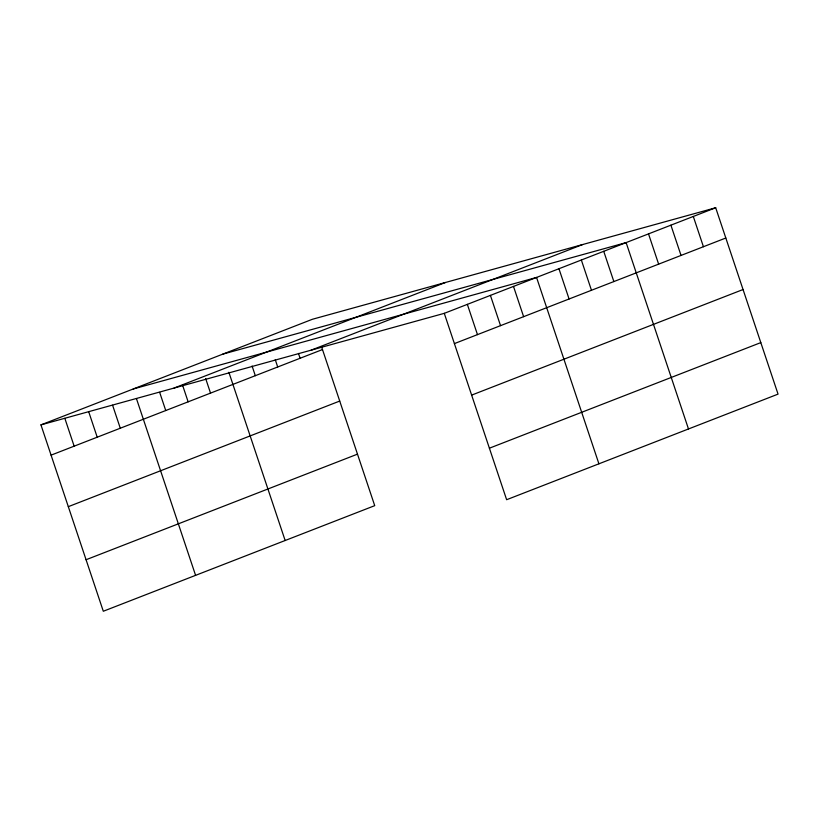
<?xml version="1.0" encoding="UTF-8"?>
<svg xmlns="http://www.w3.org/2000/svg" width="819" height="819" viewBox="0 0 819 819"><rect width="100%" height="100%" fill="white"/><g stroke="black" fill="none" stroke-linecap="round" stroke-linejoin="round"><path stroke-width="1.23" d="M40.95 424.877L312.367 319.287L715.693 207.75L778.05 394.123L506.633 499.713L444.277 313.339L40.95 424.877L103.307 611.25L374.723 505.661L321.683 347.133M174.048 388.073L445.464 282.483M311.179 350.153L582.596 244.553M51.075 455.149L322.491 349.559M444.277 313.339L715.693 207.75M454.402 343.601L725.818 238.012M68.315 506.664L339.721 401.064M471.642 395.116L743.058 289.527M86.067 559.735L357.483 454.146M489.404 448.198L760.81 342.608M222.799 354.136L626.125 242.598L688.482 428.961M133.231 388.984L536.558 277.436L598.914 463.81M693.304 216.462L703.429 246.724M670.904 225.174L681.039 255.436M648.515 233.886L658.64 264.148M603.736 251.31L613.861 281.572M581.347 260.012L591.472 290.284M558.947 268.724L569.082 298.996M513.493 286.415L523.617 316.677M490.417 295.393L500.542 325.655M467.352 304.361L477.477 334.633M298.474 353.419L300.092 358.261M275.276 359.715L277.702 366.973M252.078 366.001L255.313 375.686M228.87 372.297L285.155 540.509M205.671 378.583L210.534 393.11M182.473 384.879L188.135 401.822M159.674 392.373L165.745 410.534M136.466 398.669L195.587 575.347M112.592 405.221L120.291 428.224M88.708 411.773L97.215 437.192M64.834 418.325L74.15 446.171"/></g></svg>
